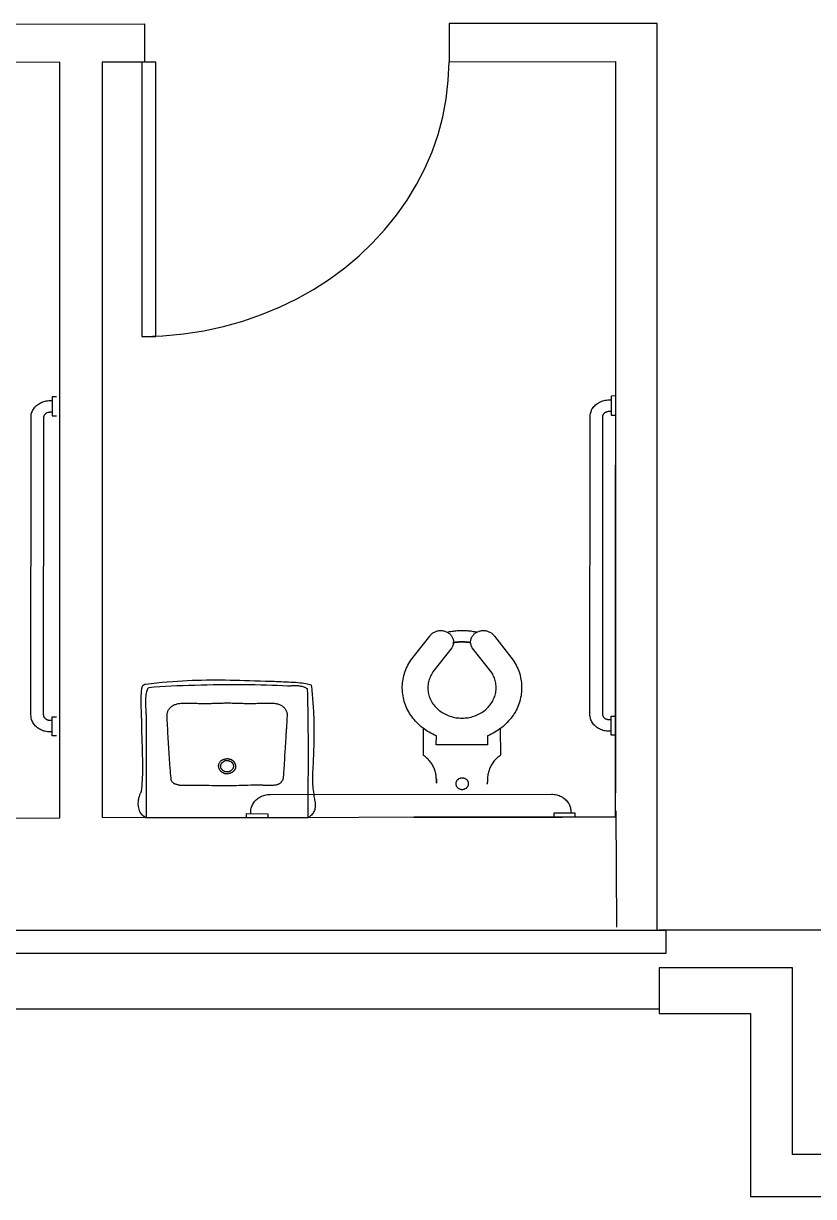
# Model space of a CAD drawing. Header units: metres. Extents: x 0 to 31.2, y 0 to 17.3.
# Drawn here: x 2.598 to 5.295, y -0.018 to 3.986 of the extents above; entities that cross this region are included whole.
import ezdxf

# ---------------------------------------------------------------- set-up
doc = ezdxf.new("R2010")
doc.units = ezdxf.units.M
doc.header["$MEASUREMENT"] = 0
doc.layers.add('Door Layer', color=7, linetype='CONTINUOUS')
doc.layers.add('Wall Layer', color=72, linetype='CONTINUOUS')
doc.layers.add('Equipment Layer', color=7, linetype='CONTINUOUS', true_color=0xc20f8a)

msp = doc.modelspace()

# ---------------------------------------------------------------- linework, layer by layer
at = {"layer": 'Door Layer'}
for points in [[(3.0014, 2.9178), (3.0734, 2.9203), (3.144, 2.9266), (3.2131, 2.9372), (3.2805, 2.952), (3.3461, 2.9704), (3.4099, 2.9923), (3.4717, 3.0177), (3.531, 3.0466), (3.5881, 3.0787), (3.6424, 3.114), (3.6943, 3.1524), (3.7433, 3.1933), (3.7892, 3.2371), (3.8319, 3.2833), (3.8714, 3.332), (3.9074, 3.3831), (3.9395, 3.4361), (3.968, 3.4914), (3.9927, 3.5482), (4.0132, 3.6068), (4.0294, 3.6671), (4.0411, 3.7289), (4.0481, 3.7917), (4.0506, 3.8559)], [(3.0014, 2.9178), (3.0491, 2.9178), (3.0491, 3.8541), (3.0018, 3.8544), (3.0014, 2.9178)]]:
    msp.add_lwpolyline(points, dxfattribs=at)
at = {"layer": 'Equipment Layer'}
for points in [[(2.6959, 1.5677), (2.6885, 1.5677), (2.6839, 1.5677), (2.6793, 1.5681), (2.6751, 1.5688), (2.6709, 1.5699), (2.6666, 1.5709), (2.6628, 1.5723), (2.6589, 1.5737), (2.6554, 1.5755), (2.6518, 1.5776), (2.6483, 1.5797), (2.6451, 1.5822), (2.642, 1.5847), (2.6391, 1.5875), (2.6367, 1.5903), (2.6342, 1.5935), (2.6317, 1.5967), (2.63, 1.5998), (2.6282, 1.6034), (2.6264, 1.6069), (2.6254, 1.6104), (2.6243, 1.6143), (2.6236, 1.6182), (2.6233, 1.6221), (2.6229, 1.626), (2.6233, 2.6402), (2.6233, 2.6444), (2.6236, 2.6483), (2.6243, 2.6522), (2.6254, 2.6561), (2.6264, 2.6596), (2.6282, 2.6631), (2.63, 2.6666), (2.6317, 2.6698), (2.6342, 2.6734), (2.6367, 2.6762), (2.6391, 2.679), (2.642, 2.6818), (2.6451, 2.6843), (2.6483, 2.6868), (2.6518, 2.6889), (2.6554, 2.691), (2.6592, 2.6928), (2.6628, 2.6945), (2.667, 2.6959), (2.6712, 2.697), (2.6755, 2.6977), (2.6797, 2.6984), (2.6843, 2.6987), (2.6885, 2.6991), (2.6956, 2.6991)], [(2.7104, 2.7122), (2.6956, 2.7122), (2.6956, 2.6472), (2.7104, 2.6469)], [(4.6048, 1.5699), (4.5974, 1.5699), (4.5928, 1.5699), (4.5886, 1.5706), (4.584, 1.5713), (4.5798, 1.572), (4.5759, 1.573), (4.572, 1.5744), (4.5681, 1.5762), (4.5642, 1.578), (4.5607, 1.5797), (4.5572, 1.5822), (4.554, 1.5843), (4.5512, 1.5871), (4.548, 1.5896), (4.5455, 1.5924), (4.5431, 1.5956), (4.5406, 1.5988), (4.5388, 1.602), (4.5371, 1.6055), (4.5353, 1.609), (4.5339, 1.6129), (4.5332, 1.6164), (4.5321, 1.6203), (4.5318, 1.6242), (4.5318, 1.6284), (4.5321, 2.643), (4.5321, 2.6469), (4.5325, 2.6508), (4.5332, 2.6547), (4.5343, 2.6585), (4.5357, 2.6621), (4.5371, 2.6656), (4.5388, 2.6691), (4.541, 2.6723), (4.5431, 2.6755), (4.5455, 2.6786), (4.5484, 2.6815), (4.5512, 2.6843), (4.5544, 2.6868), (4.5575, 2.6892), (4.5611, 2.6913), (4.5646, 2.6935), (4.5681, 2.6952), (4.572, 2.697), (4.5762, 2.6984), (4.5801, 2.6995), (4.5843, 2.7005), (4.5886, 2.7009), (4.5932, 2.7016), (4.5978, 2.7016), (4.6048, 2.7012)], [(4.6193, 2.7146), (4.6048, 2.7143), (4.6048, 2.6494), (4.6196, 2.6497)], [(2.6959, 1.6069), (2.6885, 1.6069), (2.6871, 1.6069), (2.6853, 1.6069), (2.6839, 1.6073), (2.6825, 1.6073), (2.6815, 1.608), (2.6801, 1.6083), (2.6786, 1.6087), (2.6776, 1.6094), (2.6762, 1.6101), (2.6751, 1.6108), (2.6741, 1.6115), (2.673, 1.6125), (2.6719, 1.6133), (2.6712, 1.6143), (2.6702, 1.6154), (2.6695, 1.6164), (2.6688, 1.6175), (2.6684, 1.6185), (2.6677, 1.6196), (2.6674, 1.621), (2.667, 1.6221), (2.6666, 1.6235), (2.6666, 1.6245), (2.6663, 1.626), (2.667, 2.6405), (2.667, 2.642), (2.667, 2.643), (2.6674, 2.6444), (2.6677, 2.6455), (2.6681, 2.6469), (2.6684, 2.6479), (2.6691, 2.649), (2.6698, 2.6501), (2.6705, 2.6511), (2.6712, 2.6522), (2.6723, 2.6532), (2.6734, 2.6543), (2.6741, 2.655), (2.6755, 2.6561), (2.6765, 2.6568), (2.6776, 2.6575), (2.679, 2.6578), (2.6801, 2.6585), (2.6815, 2.6589), (2.6829, 2.6592), (2.6843, 2.6596), (2.6857, 2.6599), (2.6871, 2.6599), (2.6885, 2.6603), (2.6956, 2.6603)], [(4.6048, 1.609), (4.5974, 1.609), (4.596, 1.609), (4.5946, 1.6094), (4.5928, 1.6094), (4.5914, 1.6097), (4.5903, 1.6101), (4.5889, 1.6104), (4.5875, 1.6111), (4.5865, 1.6118), (4.5851, 1.6122), (4.584, 1.6129), (4.5829, 1.614), (4.5819, 1.6147), (4.5808, 1.6157), (4.5801, 1.6168), (4.5794, 1.6175), (4.5787, 1.6185), (4.578, 1.62), (4.5773, 1.621), (4.5769, 1.6221), (4.5762, 1.6235), (4.5762, 1.6245), (4.5759, 1.626), (4.5759, 1.6274), (4.5759, 1.6288), (4.5755, 2.643), (4.5755, 2.6441), (4.5755, 2.6455), (4.5759, 2.6469), (4.5762, 2.6479), (4.5766, 2.6494), (4.5773, 2.6504), (4.578, 2.6515), (4.5783, 2.6525), (4.5794, 2.6536), (4.5801, 2.6547), (4.5808, 2.6557), (4.5819, 2.6568), (4.5829, 2.6575), (4.584, 2.6582), (4.5851, 2.6589), (4.5865, 2.6596), (4.5875, 2.6603), (4.5889, 2.661), (4.5903, 2.6614), (4.5918, 2.6617), (4.5932, 2.6621), (4.5946, 2.6624), (4.596, 2.6624), (4.5974, 2.6624), (4.6048, 2.6624)], [(4.2245, 1.5783), (4.2189, 1.5741), (4.2132, 1.5706), (4.2072, 1.567), (4.2012, 1.5635), (4.1949, 1.5603), (4.1885, 1.5572), (4.1822, 1.5543), (4.1822, 1.524), (4.0072, 1.5236), (4.0076, 1.554), (4.0012, 1.5568), (3.9949, 1.56), (3.9885, 1.5632), (3.9825, 1.5667), (3.9765, 1.5702), (3.9709, 1.5741), (3.9652, 1.578), (3.9599, 1.5819), (3.9546, 1.5864), (3.9497, 1.5907), (3.9448, 1.5953), (3.9402, 1.5998), (3.9359, 1.6048), (3.9314, 1.6097), (3.9275, 1.6147), (3.9236, 1.62), (3.9197, 1.6252), (3.9162, 1.6309), (3.913, 1.6365), (3.9098, 1.6422), (3.907, 1.6478), (3.9045, 1.6538), (3.9021, 1.6598), (3.9, 1.6658), (3.8978, 1.6722), (3.8961, 1.6782), (3.8947, 1.6845), (3.8936, 1.6909), (3.8925, 1.6972), (3.8918, 1.7036), (3.8915, 1.7099), (3.8911, 1.7163), (3.8911, 1.7226), (3.8915, 1.7286), (3.8918, 1.735), (3.8925, 1.7413), (3.8936, 1.7477), (3.895, 1.7537), (3.8964, 1.76), (3.8982, 1.766), (3.9, 1.772), (3.9021, 1.778), (3.9045, 1.784), (3.9074, 1.79), (3.9102, 1.7956), (3.9134, 1.8016), (3.9169, 1.8073), (3.9204, 1.8126), (3.9846, 1.8944), (3.986, 1.8965), (3.9878, 1.8986), (3.9896, 1.9008), (3.9913, 1.9025), (3.9934, 1.9043), (3.9956, 1.9057), (3.998, 1.9071), (4.0005, 1.9085), (4.003, 1.9096), (4.0054, 1.9106), (4.0079, 1.9117), (4.0107, 1.9124), (4.0136, 1.9128), (4.0164, 1.9135), (4.0188, 1.9135), (4.0217, 1.9138), (4.0248, 1.9135), (4.0277, 1.9135), (4.0305, 1.9131), (4.033, 1.9124), (4.0358, 1.9117), (4.0386, 1.9106), (4.0414, 1.9096), (4.0439, 1.9085), (4.0442, 1.9085), (4.0485, 1.9092), (4.0527, 1.9103), (4.0569, 1.911), (4.0612, 1.9114), (4.0654, 1.9121), (4.0696, 1.9128), (4.0739, 1.9131), (4.0781, 1.9135), (4.0823, 1.9138), (4.0866, 1.9138), (4.0908, 1.9138), (4.095, 1.9142), (4.0993, 1.9142), (4.1035, 1.9138), (4.1077, 1.9138), (4.112, 1.9135), (4.1162, 1.9131), (4.1204, 1.9128), (4.1247, 1.9124), (4.1289, 1.9117), (4.1331, 1.911), (4.1374, 1.9103), (4.1416, 1.9096), (4.1434, 1.9075), (4.1458, 1.9089), (4.1487, 1.9099), (4.1515, 1.911), (4.154, 1.9121), (4.1568, 1.9128), (4.1596, 1.9131), (4.1624, 1.9138), (4.1652, 1.9138), (4.1681, 1.9138), (4.1709, 1.9138), (4.1737, 1.9135), (4.1765, 1.9131), (4.179, 1.9128), (4.1818, 1.9121), (4.1843, 1.911), (4.1871, 1.9099), (4.1896, 1.9089), (4.1917, 1.9075), (4.1942, 1.9061), (4.1963, 1.9046), (4.1984, 1.9029), (4.2005, 1.9011), (4.2023, 1.899), (4.2041, 1.8969), (4.2058, 1.8948), (4.2697, 1.8129), (4.2732, 1.8073), (4.2767, 1.8016), (4.2799, 1.796), (4.2827, 1.7903), (4.2852, 1.7844), (4.2877, 1.7784), (4.2898, 1.7724), (4.2919, 1.7664), (4.2937, 1.7604), (4.2951, 1.754), (4.2961, 1.748), (4.2972, 1.7417), (4.2979, 1.7353), (4.2986, 1.7293), (4.2986, 1.723), (4.2986, 1.7166), (4.2986, 1.7103), (4.2979, 1.7039), (4.2972, 1.6976), (4.2965, 1.6912), (4.2951, 1.6849), (4.2937, 1.6789), (4.2919, 1.6725), (4.2901, 1.6662), (4.288, 1.6602), (4.2855, 1.6542), (4.2831, 1.6482), (4.2799, 1.6425), (4.2771, 1.6369), (4.2735, 1.6312), (4.2704, 1.6256), (4.2665, 1.6203), (4.2626, 1.615), (4.2584, 1.6101), (4.2541, 1.6051), (4.2496, 1.6002), (4.245, 1.5956), (4.24, 1.591), (4.2351, 1.5864), (4.2298, 1.5822), (4.2245, 1.5783), (4.2256, 1.5797), (4.2259, 1.488), (4.2227, 1.4855), (4.2192, 1.4831), (4.216, 1.4803), (4.2132, 1.4774), (4.2104, 1.4746), (4.2076, 1.4714), (4.2051, 1.4686), (4.2023, 1.4654), (4.2002, 1.4623), (4.1977, 1.4587), (4.1956, 1.4556), (4.1938, 1.452), (4.1921, 1.4485), (4.1903, 1.445), (4.1889, 1.4414), (4.1875, 1.4376), (4.1861, 1.434), (4.185, 1.4302), (4.1843, 1.4263), (4.1836, 1.4224), (4.1829, 1.4185), (4.1825, 1.415), (4.1822, 1.4108), (4.1822, 1.4069), (4.1822, 1.4062), (4.1822, 1.4055), (4.1822, 1.4048), (4.1822, 1.4041), (4.1818, 1.4034), (4.1818, 1.4026), (4.1818, 1.4019), (4.1818, 1.4012), (4.1818, 1.4005), (4.1818, 1.3998), (4.1818, 1.3988), (4.1815, 1.3981), (4.1815, 1.3974), (4.1815, 1.3966), (4.1811, 1.3959), (4.1811, 1.3952), (4.1811, 1.3945), (4.1808, 1.3938), (4.1808, 1.3931), (4.1808, 1.3924), (4.1804, 1.3917), (4.1804, 1.391), (4.1801, 1.3903), (4.1801, 1.3896)], [(3.9846, 1.8944), (3.986, 1.8965), (3.9878, 1.8986), (3.9896, 1.9008), (3.9913, 1.9025), (3.9934, 1.9043), (3.9956, 1.9057), (3.998, 1.9071), (4.0005, 1.9085), (4.003, 1.9096), (4.0054, 1.9106), (4.0079, 1.9117), (4.0107, 1.9124), (4.0136, 1.9128), (4.0164, 1.9135), (4.0188, 1.9135), (4.0217, 1.9138), (4.0248, 1.9135), (4.0277, 1.9135), (4.0305, 1.9131), (4.033, 1.9124), (4.0358, 1.9117), (4.0386, 1.9106), (4.0414, 1.9096), (4.0439, 1.9085), (4.0464, 1.9071), (4.0488, 1.9054), (4.0513, 1.9039), (4.0534, 1.9022), (4.0552, 1.9001), (4.0569, 1.8983), (4.0587, 1.8962), (4.0601, 1.8941), (4.0615, 1.8916), (4.0626, 1.8895), (4.0636, 1.887), (4.0644, 1.8849), (4.0651, 1.8824), (4.0654, 1.88), (4.0658, 1.8775), (4.0658, 1.875), (4.0682, 1.8733), (4.0707, 1.8736), (4.0732, 1.874), (4.0753, 1.8743), (4.0778, 1.8743), (4.0802, 1.8747), (4.0827, 1.8747), (4.0852, 1.875), (4.0876, 1.875), (4.0901, 1.875), (4.0926, 1.875), (4.095, 1.875), (4.0975, 1.875), (4.1, 1.875), (4.1021, 1.875), (4.1046, 1.875), (4.107, 1.8747), (4.1095, 1.8747), (4.112, 1.8743), (4.1144, 1.8743), (4.1169, 1.874), (4.119, 1.8736), (4.1215, 1.8733), (4.124, 1.8729), (4.1215, 1.8733), (4.119, 1.8736), (4.1169, 1.874), (4.1144, 1.8743), (4.112, 1.8743), (4.1095, 1.8747), (4.107, 1.8747), (4.1046, 1.875), (4.1021, 1.875), (4.1, 1.875), (4.0975, 1.875), (4.095, 1.875), (4.0926, 1.875), (4.0901, 1.875), (4.0876, 1.875), (4.0852, 1.875), (4.0827, 1.8747), (4.0802, 1.8747), (4.0778, 1.8743), (4.0753, 1.8743), (4.0732, 1.874), (4.0707, 1.8736), (4.0682, 1.8733), (4.0658, 1.8729), (4.0658, 1.8697), (4.0651, 1.8673), (4.0647, 1.8648), (4.0636, 1.8623), (4.0629, 1.8598), (4.0615, 1.8577), (4.0601, 1.8553), (3.9956, 1.7724), (3.9927, 1.7681), (3.9903, 1.7642), (3.9882, 1.76), (3.9864, 1.7558), (3.9846, 1.7515), (3.9829, 1.7473), (3.9818, 1.7427), (3.9804, 1.7385), (3.9797, 1.7339), (3.979, 1.7293), (3.9786, 1.7247), (3.9783, 1.7205), (3.9783, 1.7159), (3.9786, 1.7113), (3.979, 1.7067), (3.9797, 1.7022), (3.9807, 1.6979), (3.9818, 1.6933), (3.9832, 1.6891), (3.985, 1.6845), (3.9867, 1.6803), (3.9885, 1.676), (3.991, 1.6718), (3.9934, 1.6676), (3.9959, 1.6637), (3.9987, 1.6598), (4.0019, 1.6559), (4.0051, 1.6524), (4.0086, 1.6489), (4.0121, 1.6457), (4.0157, 1.6425), (4.0195, 1.6397), (4.0234, 1.6365), (4.0277, 1.6341), (4.0319, 1.6316), (4.0361, 1.6291), (4.0407, 1.627), (4.0453, 1.6249), (4.0499, 1.6231), (4.0545, 1.6214), (4.0594, 1.62), (4.0644, 1.6185), (4.0693, 1.6175), (4.0742, 1.6164), (4.0795, 1.6157), (4.0845, 1.6154), (4.0898, 1.615), (4.095, 1.615), (4.1003, 1.615), (4.1053, 1.6154), (4.1106, 1.6157), (4.1155, 1.6164), (4.1208, 1.6175), (4.1257, 1.6185), (4.1307, 1.62), (4.1353, 1.6214), (4.1402, 1.6231), (4.1448, 1.6249), (4.1494, 1.627), (4.1536, 1.6291), (4.1582, 1.6316), (4.1624, 1.6341), (4.1663, 1.6369), (4.1702, 1.6397), (4.1741, 1.6425), (4.1776, 1.6457), (4.1811, 1.6492), (4.1847, 1.6524), (4.1878, 1.6563), (4.1906, 1.6598), (4.1935, 1.6637), (4.1963, 1.6679), (4.1988, 1.6718), (4.2009, 1.676), (4.203, 1.6806), (4.2048, 1.6849), (4.2065, 1.6891), (4.2079, 1.6937), (4.209, 1.6979), (4.21, 1.7025), (4.2108, 1.7071), (4.2111, 1.7117), (4.2115, 1.7163), (4.2115, 1.7208), (4.2111, 1.7251), (4.2108, 1.7297), (4.21, 1.7343), (4.2093, 1.7388), (4.2083, 1.7431), (4.2069, 1.7477), (4.2055, 1.7519), (4.2037, 1.7561), (4.2019, 1.7604), (4.1998, 1.7646), (4.1974, 1.7685), (4.1949, 1.7727), (4.13, 1.8553), (4.1286, 1.8577), (4.1275, 1.8602), (4.1264, 1.8627), (4.1257, 1.8651), (4.125, 1.8676), (4.1247, 1.8701), (4.1243, 1.8725), (4.1243, 1.875), (4.1243, 1.8775), (4.1247, 1.88), (4.125, 1.8824), (4.1257, 1.8849), (4.1264, 1.8874), (4.1275, 1.8895), (4.1286, 1.8919), (4.13, 1.8941), (4.1314, 1.8962), (4.1331, 1.8983), (4.1349, 1.9004), (4.1367, 1.9022), (4.1388, 1.9039), (4.1409, 1.9057), (4.1434, 1.9075), (4.1458, 1.9089), (4.1416, 1.9096)], [(4.0658, 1.875), (4.0658, 1.8722), (4.0658, 1.875)], [(4.0658, 1.8722), (4.0658, 1.8697), (4.0658, 1.8722)], [(2.9954, 1.2954), (2.9937, 1.3), (2.9923, 1.3042), (2.9912, 1.3085), (2.9901, 1.3127), (2.9898, 1.3169), (2.9894, 1.3208), (2.9894, 1.3247), (2.9898, 1.3286), (2.9901, 1.3321), (2.9905, 1.3356), (2.9912, 1.3391), (2.9919, 1.3423), (2.9926, 1.3455), (2.9937, 1.3483), (2.9944, 1.3511), (2.9954, 1.3536), (2.9965, 1.3561), (2.9972, 1.3582), (2.9979, 1.36), (2.999, 1.3614), (2.9993, 1.3628), (3, 1.3638), (3.0004, 1.3649), (3.0004, 1.3653), (3.0014, 1.3741), (3.0025, 1.3832), (3.0032, 1.3928), (3.0039, 1.4026), (3.0043, 1.4125), (3.0046, 1.4228), (3.0046, 1.433), (3.005, 1.4436), (3.005, 1.4542), (3.0046, 1.4651), (3.0046, 1.4757), (3.0043, 1.4866), (3.0043, 1.4975), (3.0039, 1.5085), (3.0036, 1.5191), (3.0032, 1.53), (3.0028, 1.5406), (3.0025, 1.5512), (3.0021, 1.5617), (3.0018, 1.572), (3.0018, 1.5819), (3.0014, 1.5917), (3.0014, 1.6013), (3.0014, 1.6104), (3.0014, 1.6129), (3.0011, 1.6157), (3.0011, 1.6193), (3.0007, 1.6231), (3.0007, 1.6277), (3.0004, 1.6327), (3.0004, 1.6379), (3, 1.6436), (2.9997, 1.6492), (2.9997, 1.6552), (2.9993, 1.6616), (2.9993, 1.6676), (2.9993, 1.6739), (2.9993, 1.6799), (2.9993, 1.6863), (2.9997, 1.6919), (3, 1.6979), (3.0004, 1.7032), (3.0007, 1.7082), (3.0014, 1.7131), (3.0021, 1.7173), (3.0032, 1.7208), (3.0043, 1.724), (3.0057, 1.7265), (3.006, 1.7268), (3.0064, 1.7272), (3.0067, 1.7276), (3.0071, 1.7276), (3.0074, 1.7279), (3.0078, 1.7283), (3.0081, 1.7283), (3.0085, 1.7286), (3.0088, 1.729), (3.0092, 1.729), (3.0095, 1.7293), (3.0099, 1.7293), (3.0103, 1.7297), (3.0106, 1.7297), (3.011, 1.73), (3.0113, 1.73), (3.0117, 1.7304), (3.012, 1.7304), (3.0124, 1.7304), (3.0127, 1.7307), (3.0134, 1.7307), (3.0138, 1.7307), (3.0141, 1.7307), (3.0148, 1.7311), (3.0339, 1.7332), (3.0522, 1.7353), (3.0706, 1.7371), (3.0886, 1.7388), (3.1059, 1.7403), (3.1231, 1.7413), (3.1401, 1.7424), (3.1567, 1.7434), (3.1732, 1.7441), (3.1898, 1.7445), (3.206, 1.7448), (3.2223, 1.7452), (3.2385, 1.7452), (3.2544, 1.7452), (3.2706, 1.7452), (3.2868, 1.7452), (3.3031, 1.7448), (3.3196, 1.7445), (3.3362, 1.7441), (3.3532, 1.7434), (3.3704, 1.7431), (3.3877, 1.7427), (3.4054, 1.742), (3.4234, 1.7413), (3.4283, 1.7413), (3.4339, 1.741), (3.4403, 1.741), (3.447, 1.7406), (3.454, 1.7406), (3.4618, 1.7403), (3.4696, 1.7399), (3.4777, 1.7395), (3.4858, 1.7392), (3.4943, 1.7388), (3.5024, 1.7385), (3.5108, 1.7381), (3.519, 1.7374), (3.5267, 1.7371), (3.5345, 1.7364), (3.5419, 1.7357), (3.5489, 1.735), (3.5553, 1.7339), (3.5613, 1.7332), (3.5666, 1.7321), (3.5712, 1.7311), (3.5751, 1.73), (3.5782, 1.729), (3.5803, 1.7276), (3.581, 1.7205), (3.5818, 1.7138), (3.5821, 1.7067), (3.5828, 1.6993), (3.5835, 1.6923), (3.5842, 1.6852), (3.5849, 1.6778), (3.5853, 1.6704), (3.586, 1.6633), (3.5863, 1.6559), (3.5867, 1.6482), (3.5874, 1.6408), (3.5878, 1.6334), (3.5881, 1.6256), (3.5885, 1.6182), (3.5888, 1.6104), (3.5888, 1.6027), (3.5892, 1.5949), (3.5892, 1.5871), (3.5895, 1.579), (3.5895, 1.5713), (3.5895, 1.5635), (3.5892, 1.5554), (3.5892, 1.5473), (3.5892, 1.5438), (3.5892, 1.5402), (3.5888, 1.5367), (3.5888, 1.5332), (3.5888, 1.5296), (3.5888, 1.5261), (3.5885, 1.5226), (3.5885, 1.5191), (3.5885, 1.5152), (3.5881, 1.5117), (3.5881, 1.5081), (3.5881, 1.5046), (3.5878, 1.5011), (3.5878, 1.4975), (3.5878, 1.494), (3.5874, 1.4905), (3.5874, 1.487), (3.5874, 1.4834), (3.587, 1.4799), (3.587, 1.4764), (3.587, 1.4728), (3.5867, 1.469), (3.5867, 1.4654), (3.5867, 1.4619), (3.5863, 1.4566), (3.586, 1.4517), (3.586, 1.4471), (3.5856, 1.4425), (3.5853, 1.4383), (3.5849, 1.434), (3.5846, 1.4302), (3.5846, 1.4263), (3.5842, 1.4224), (3.5842, 1.4182), (3.5839, 1.4143), (3.5839, 1.4101), (3.5839, 1.4058), (3.5839, 1.4016), (3.5842, 1.397), (3.5842, 1.3921), (3.5846, 1.3868), (3.5853, 1.3815), (3.5856, 1.3755), (3.5863, 1.3691), (3.5874, 1.3624), (3.5885, 1.355), (3.5895, 1.3473), (3.5909, 1.3388), (3.5909, 1.3377), (3.5913, 1.3367), (3.5916, 1.3349), (3.592, 1.3331), (3.5927, 1.331), (3.593, 1.3289), (3.5934, 1.3264), (3.5937, 1.3236), (3.5937, 1.3212), (3.5941, 1.3183), (3.5941, 1.3152), (3.5937, 1.3123), (3.5934, 1.3092), (3.5927, 1.306), (3.592, 1.3028), (3.5909, 1.2996), (3.5895, 1.2961), (3.5878, 1.2929), (3.586, 1.2898), (3.5835, 1.2869), (3.5807, 1.2838), (3.5775, 1.2809), (3.574, 1.2781), (3.5698, 1.2753), (3.5698, 1.2943), (3.5698, 1.3134), (3.5698, 1.3321), (3.5701, 1.3511), (3.5701, 1.3698), (3.5701, 1.3885), (3.5701, 1.4072), (3.5705, 1.4259), (3.5705, 1.4443), (3.5705, 1.4626), (3.5705, 1.4813), (3.5705, 1.4997), (3.5705, 1.5176), (3.5705, 1.536), (3.5705, 1.554), (3.5701, 1.5723), (3.5701, 1.5903), (3.5698, 1.6083), (3.5694, 1.626), (3.5691, 1.6439), (3.5687, 1.6616), (3.5683, 1.6792), (3.568, 1.6969), (3.5673, 1.7145), (3.5645, 1.7163), (3.5616, 1.718), (3.5585, 1.7194), (3.5556, 1.7208), (3.5525, 1.7219), (3.5493, 1.7226), (3.5461, 1.7233), (3.5426, 1.724), (3.5394, 1.7244), (3.5362, 1.7247), (3.5327, 1.7251), (3.5295, 1.7251), (3.5264, 1.7251), (3.5232, 1.7251), (3.5204, 1.7251), (3.5172, 1.7247), (3.5144, 1.7247), (3.5119, 1.7247), (3.5091, 1.7244), (3.5066, 1.7244), (3.5045, 1.7244), (3.5024, 1.724), (3.5003, 1.724), (3.4989, 1.7244), (3.4819, 1.7251), (3.4643, 1.7258), (3.4459, 1.7265), (3.4276, 1.7272), (3.4085, 1.7279), (3.3888, 1.7283), (3.369, 1.7286), (3.3489, 1.7286), (3.3288, 1.729), (3.308, 1.729), (3.2875, 1.729), (3.2664, 1.7286), (3.2456, 1.7283), (3.2247, 1.7279), (3.2039, 1.7276), (3.1831, 1.7268), (3.1623, 1.7261), (3.1418, 1.7254), (3.1217, 1.7247), (3.1016, 1.7237), (3.0822, 1.7226), (3.0628, 1.7212), (3.0441, 1.7201), (3.0258, 1.7187), (3.0233, 1.717), (3.0215, 1.7149), (3.0198, 1.7117), (3.0184, 1.7082), (3.0173, 1.7043), (3.0162, 1.7), (3.0155, 1.6951), (3.0148, 1.6902), (3.0145, 1.6849), (3.0141, 1.6796), (3.0141, 1.6739), (3.0141, 1.6683), (3.0141, 1.6626), (3.0141, 1.6574), (3.0145, 1.6517), (3.0148, 1.6468), (3.0152, 1.6418), (3.0152, 1.6372), (3.0155, 1.633), (3.0159, 1.6291), (3.0162, 1.6256), (3.0162, 1.6231), (3.0166, 1.621), (3.0166, 1.6196), (3.0166, 1.6164), (3.0166, 1.6133), (3.0166, 1.6104), (3.0166, 1.6073), (3.0166, 1.6044), (3.0166, 1.6013), (3.0166, 1.5981), (3.0166, 1.5953), (3.0166, 1.5921), (3.0166, 1.5889), (3.0166, 1.5861), (3.0166, 1.5829), (3.0166, 1.5801), (3.0166, 1.5769), (3.0166, 1.5741), (3.0166, 1.5709), (3.0166, 1.5677), (3.0166, 1.5649), (3.0166, 1.5617), (3.0166, 1.5589), (3.0166, 1.5557), (3.0166, 1.5529), (3.0166, 1.5498), (3.0166, 1.5469), (3.0166, 1.5356), (3.0166, 1.524), (3.0166, 1.5127), (3.0166, 1.5014), (3.0166, 1.4901), (3.0166, 1.4788), (3.0166, 1.4676), (3.0166, 1.4563), (3.0166, 1.445), (3.0166, 1.4333), (3.0166, 1.422), (3.0162, 1.4108), (3.0162, 1.3995), (3.0162, 1.3882), (3.0162, 1.3769), (3.0162, 1.3656), (3.0162, 1.3543), (3.0162, 1.3427), (3.0162, 1.3314), (3.0162, 1.3201), (3.0162, 1.3088), (3.0162, 1.2975), (3.0162, 1.2862), (3.0162, 1.2749), (3.0152, 1.2753), (3.0162, 1.2749), (3.5698, 1.2753)], [(3.0879, 1.6291), (3.0886, 1.632), (3.0889, 1.6344), (3.09, 1.6369), (3.091, 1.6394), (3.0921, 1.6418), (3.0935, 1.6439), (3.0949, 1.6461), (3.0967, 1.6482), (3.0984, 1.6503), (3.1002, 1.6521), (3.1023, 1.6538), (3.1044, 1.6556), (3.1069, 1.657), (3.1094, 1.6588), (3.1119, 1.6598), (3.1143, 1.6612), (3.1171, 1.6619), (3.12, 1.663), (3.1228, 1.6637), (3.1256, 1.6644), (3.1284, 1.6648), (3.1316, 1.6651), (3.1358, 1.6655), (3.1404, 1.6655), (3.145, 1.6658), (3.1492, 1.6658), (3.1538, 1.6658), (3.1584, 1.6658), (3.1627, 1.6658), (3.1672, 1.6658), (3.1715, 1.6658), (3.1761, 1.6658), (3.1806, 1.6655), (3.1849, 1.6655), (3.1895, 1.6655), (3.194, 1.6651), (3.1983, 1.6651), (3.2029, 1.6651), (3.2075, 1.6648), (3.2117, 1.6648), (3.2163, 1.6648), (3.2209, 1.6648), (3.2254, 1.6648), (3.2297, 1.6648), (3.2343, 1.6648), (3.2389, 1.6651), (3.2431, 1.6655), (3.2477, 1.6655), (3.2523, 1.6658), (3.2565, 1.6662), (3.2611, 1.6662), (3.2657, 1.6665), (3.2699, 1.6665), (3.2745, 1.6665), (3.2791, 1.6665), (3.2833, 1.6669), (3.2879, 1.6669), (3.2925, 1.6669), (3.2971, 1.6669), (3.3013, 1.6669), (3.3059, 1.6669), (3.3105, 1.6665), (3.3151, 1.6665), (3.3193, 1.6665), (3.3239, 1.6662), (3.3285, 1.6662), (3.333, 1.6662), (3.3373, 1.6658), (3.3419, 1.6655), (3.3464, 1.6655), (3.3507, 1.6651), (3.3553, 1.6651), (3.3599, 1.6651), (3.3641, 1.6648), (3.3687, 1.6648), (3.3733, 1.6648), (3.3775, 1.6651), (3.3821, 1.6651), (3.3867, 1.6651), (3.3909, 1.6651), (3.3955, 1.6655), (3.4001, 1.6655), (3.4047, 1.6658), (3.4089, 1.6658), (3.4135, 1.6658), (3.4181, 1.6658), (3.4226, 1.6662), (3.4269, 1.6662), (3.4315, 1.6662), (3.4361, 1.6662), (3.4406, 1.6658), (3.4449, 1.6658), (3.4495, 1.6658), (3.454, 1.6655), (3.4569, 1.6651), (3.46, 1.6648), (3.4629, 1.6641), (3.4657, 1.6633), (3.4685, 1.6626), (3.4713, 1.6616), (3.4738, 1.6605), (3.4763, 1.6591), (3.4787, 1.6577), (3.4809, 1.6563), (3.4833, 1.6545), (3.4854, 1.6528), (3.4872, 1.651), (3.489, 1.6489), (3.4907, 1.6468), (3.4921, 1.6446), (3.4936, 1.6425), (3.4946, 1.6401), (3.4957, 1.6376), (3.4964, 1.6351), (3.4971, 1.6327), (3.4974, 1.6298), (3.4978, 1.627), (3.4978, 1.6245), (3.4974, 1.62), (3.4971, 1.6154), (3.4971, 1.6111), (3.4967, 1.6065), (3.4964, 1.602), (3.4964, 1.5977), (3.496, 1.5931), (3.4957, 1.5889), (3.4953, 1.5843), (3.4953, 1.5797), (3.495, 1.5755), (3.4946, 1.5709), (3.4943, 1.5663), (3.4939, 1.5621), (3.4936, 1.5575), (3.4936, 1.5533), (3.4932, 1.5487), (3.4929, 1.5441), (3.4925, 1.5399), (3.4921, 1.5353), (3.4921, 1.5307), (3.4918, 1.5265), (3.4914, 1.5219), (3.4914, 1.5173), (3.4911, 1.5131), (3.4907, 1.5085), (3.4904, 1.5042), (3.49, 1.4997), (3.4897, 1.4951), (3.4893, 1.4908), (3.4893, 1.4863), (3.489, 1.4817), (3.4886, 1.4774), (3.4883, 1.4728), (3.4883, 1.4686), (3.4879, 1.464), (3.4876, 1.4594), (3.4872, 1.4552), (3.4872, 1.4506), (3.4869, 1.446), (3.4865, 1.4418), (3.4861, 1.4372), (3.4858, 1.433), (3.4854, 1.4284), (3.4851, 1.4238), (3.4851, 1.4196), (3.4847, 1.415), (3.4844, 1.4104), (3.484, 1.409), (3.4837, 1.4072), (3.4833, 1.4055), (3.4826, 1.4041), (3.4819, 1.4023), (3.4812, 1.4009), (3.4802, 1.3995), (3.4791, 1.3981), (3.478, 1.3966), (3.477, 1.3956), (3.4759, 1.3945), (3.4745, 1.3931), (3.4731, 1.3921), (3.4717, 1.391), (3.4703, 1.3903), (3.4685, 1.3892), (3.4671, 1.3885), (3.4653, 1.3878), (3.4639, 1.3875), (3.4622, 1.3868), (3.4604, 1.3864), (3.4586, 1.3861), (3.4569, 1.3857), (3.4551, 1.3857), (3.4516, 1.3854), (3.4484, 1.3854), (3.4449, 1.3854), (3.4413, 1.3854), (3.4382, 1.3854), (3.4346, 1.3854), (3.4315, 1.3854), (3.4279, 1.3854), (3.4244, 1.3854), (3.4212, 1.3854), (3.4177, 1.3854), (3.4145, 1.3857), (3.411, 1.3857), (3.4078, 1.3857), (3.4043, 1.3857), (3.4011, 1.3861), (3.3976, 1.3861), (3.3944, 1.3861), (3.3909, 1.3861), (3.3877, 1.3861), (3.3842, 1.3861), (3.381, 1.3861), (3.3775, 1.3861), (3.3743, 1.3857), (3.3641, 1.3854), (3.3539, 1.385), (3.344, 1.385), (3.3338, 1.3847), (3.3235, 1.3843), (3.3133, 1.3843), (3.3031, 1.3843), (3.2928, 1.3843), (3.283, 1.3843), (3.2727, 1.3843), (3.2625, 1.3843), (3.2523, 1.3843), (3.242, 1.3843), (3.2318, 1.3847), (3.2216, 1.3847), (3.2117, 1.3847), (3.2015, 1.385), (3.1912, 1.385), (3.181, 1.385), (3.1708, 1.385), (3.1605, 1.3854), (3.1507, 1.3854), (3.1404, 1.3854), (3.1302, 1.3854), (3.1288, 1.3857), (3.1277, 1.3861), (3.1263, 1.3868), (3.1249, 1.3871), (3.1235, 1.3875), (3.1217, 1.3878), (3.1203, 1.3882), (3.1189, 1.3885), (3.1171, 1.3892), (3.1157, 1.3896), (3.114, 1.3903), (3.1126, 1.391), (3.1111, 1.3917), (3.1097, 1.3924), (3.1083, 1.3935), (3.1073, 1.3945), (3.1062, 1.3959), (3.1048, 1.3974), (3.1041, 1.3988), (3.103, 1.4005), (3.1023, 1.4026), (3.102, 1.4048), (3.1013, 1.4072), (3.1013, 1.4097), (3.1006, 1.4185), (3.0999, 1.4277), (3.0992, 1.4365), (3.0984, 1.4453), (3.0977, 1.4542), (3.0974, 1.4633), (3.0967, 1.4721), (3.096, 1.481), (3.0953, 1.4898), (3.0949, 1.499), (3.0942, 1.5078), (3.0935, 1.5166), (3.0932, 1.5254), (3.0924, 1.5346), (3.0917, 1.5434), (3.0914, 1.5522), (3.0907, 1.5614), (3.0903, 1.5702), (3.09, 1.579), (3.0893, 1.5882), (3.0889, 1.597), (3.0886, 1.6058), (3.0882, 1.615), (3.0879, 1.6238), (3.0879, 1.6267), (3.0879, 1.6291)], [(2.7104, 1.5547), (2.6959, 1.5547), (2.6959, 1.6196), (2.7104, 1.6196)], [(4.6193, 1.5568), (4.6048, 1.5568), (4.6048, 1.6221), (4.6193, 1.6221)], [(4.0076, 1.4065), (4.0072, 1.4104), (4.0072, 1.4143), (4.0069, 1.4185), (4.0061, 1.4224), (4.0054, 1.4259), (4.0044, 1.4298), (4.0033, 1.4337), (4.0023, 1.4372), (4.0009, 1.4411), (3.9994, 1.4446), (3.9977, 1.4482), (3.9959, 1.4517), (3.9941, 1.4552), (3.992, 1.4584), (3.9896, 1.4619), (3.9874, 1.4651), (3.985, 1.4683), (3.9822, 1.4714), (3.9793, 1.4743), (3.9765, 1.4771), (3.9737, 1.4799), (3.9705, 1.4827), (3.9673, 1.4852), (3.9638, 1.4877), (3.9635, 1.5794)], [(3.2639, 1.4538), (3.2643, 1.4556), (3.2646, 1.4573), (3.265, 1.4591), (3.2657, 1.4609), (3.2667, 1.4626), (3.2678, 1.4644), (3.2692, 1.4661), (3.2706, 1.4676), (3.272, 1.469), (3.2731, 1.4697), (3.2741, 1.4704), (3.2748, 1.4711), (3.2759, 1.4718), (3.277, 1.4721), (3.2777, 1.4728), (3.2787, 1.4732), (3.2798, 1.4736), (3.2808, 1.4739), (3.2819, 1.4743), (3.283, 1.4746), (3.284, 1.475), (3.2851, 1.4753), (3.2858, 1.4757), (3.2868, 1.4757), (3.2879, 1.476), (3.2889, 1.476), (3.29, 1.4764), (3.2911, 1.4764), (3.2918, 1.4764), (3.2928, 1.4767), (3.2935, 1.4767), (3.2946, 1.4767), (3.2953, 1.4767), (3.2957, 1.4767), (3.296, 1.4767), (3.296, 1.4767), (3.2964, 1.4767), (3.2967, 1.4767), (3.2967, 1.4767), (3.2971, 1.4764), (3.2974, 1.4764), (3.2974, 1.4764), (3.2978, 1.4764), (3.2981, 1.4764), (3.2981, 1.4764), (3.2985, 1.476), (3.2985, 1.476), (3.2988, 1.476), (3.2992, 1.476), (3.2992, 1.476), (3.2995, 1.4757), (3.2995, 1.4757), (3.2999, 1.4757), (3.2999, 1.4757), (3.3002, 1.4753), (3.3006, 1.4753), (3.3006, 1.4753), (3.3013, 1.4753), (3.3016, 1.475), (3.302, 1.475), (3.3024, 1.475), (3.3027, 1.475), (3.3031, 1.475), (3.3034, 1.475), (3.3034, 1.4746), (3.3038, 1.4746), (3.3041, 1.4746), (3.3041, 1.4746), (3.3045, 1.4746), (3.3048, 1.4746), (3.3048, 1.4746), (3.3052, 1.4746), (3.3052, 1.4746), (3.3055, 1.4746), (3.3059, 1.4746), (3.3059, 1.4743), (3.3062, 1.4743), (3.3066, 1.4743), (3.3066, 1.4739), (3.3069, 1.4739), (3.3073, 1.4736), (3.3076, 1.4736), (3.308, 1.4732), (3.308, 1.4732), (3.3083, 1.4728), (3.3083, 1.4728), (3.3087, 1.4725), (3.3091, 1.4725), (3.3091, 1.4721), (3.3094, 1.4721), (3.3094, 1.4718), (3.3098, 1.4718), (3.3098, 1.4718), (3.3101, 1.4714), (3.3105, 1.4714), (3.3105, 1.4711), (3.3108, 1.4711), (3.3108, 1.4707), (3.3112, 1.4707), (3.3112, 1.4707), (3.3115, 1.4704), (3.3119, 1.4704), (3.3119, 1.47), (3.3122, 1.47), (3.3122, 1.4697), (3.3129, 1.4693), (3.3136, 1.469), (3.314, 1.4683), (3.3143, 1.4679), (3.3151, 1.4672), (3.3154, 1.4668), (3.3158, 1.4661), (3.3165, 1.4654), (3.3168, 1.4651), (3.3172, 1.4644), (3.3175, 1.4637), (3.3179, 1.4633), (3.3182, 1.4626), (3.3186, 1.4619), (3.3189, 1.4612), (3.3193, 1.4605), (3.3196, 1.4601), (3.3196, 1.4594), (3.32, 1.4587), (3.3203, 1.458), (3.3207, 1.4573), (3.3207, 1.4566), (3.3211, 1.4559), (3.3214, 1.4552), (3.3214, 1.4552), (3.3214, 1.4552), (3.3214, 1.4552), (3.3214, 1.4549), (3.3214, 1.4549), (3.3214, 1.4549), (3.3214, 1.4549), (3.3214, 1.4545), (3.3214, 1.4545), (3.3214, 1.4545), (3.3214, 1.4545), (3.3214, 1.4542), (3.3214, 1.4542), (3.3214, 1.4542), (3.3214, 1.4542), (3.3214, 1.4538), (3.3214, 1.4538), (3.3214, 1.4538), (3.3214, 1.4538), (3.3214, 1.4534), (3.3214, 1.4534), (3.3214, 1.4534), (3.3214, 1.4534), (3.3214, 1.4531), (3.3214, 1.4524), (3.3214, 1.4517), (3.3214, 1.451), (3.3214, 1.4503), (3.3218, 1.4496), (3.3218, 1.4492), (3.3218, 1.4485), (3.3218, 1.4478), (3.3214, 1.4471), (3.3214, 1.4464), (3.3214, 1.4457), (3.3214, 1.445), (3.3214, 1.4443), (3.3211, 1.4439), (3.3211, 1.4432), (3.3207, 1.4425), (3.3207, 1.4418), (3.3203, 1.4411), (3.32, 1.4407), (3.3196, 1.44), (3.3193, 1.4393), (3.3189, 1.439), (3.3186, 1.4383), (3.3182, 1.4376), (3.3179, 1.4372), (3.3175, 1.4365), (3.3168, 1.4362), (3.3165, 1.4355), (3.3158, 1.4347), (3.3154, 1.434), (3.3147, 1.4333), (3.314, 1.4326), (3.3133, 1.4319), (3.3122, 1.4316), (3.3115, 1.4309), (3.3105, 1.4302), (3.3098, 1.4295), (3.3087, 1.4287), (3.3073, 1.428), (3.3062, 1.4277), (3.3048, 1.427), (3.3034, 1.4266), (3.302, 1.4263), (3.3002, 1.4259), (3.2985, 1.4256), (3.2967, 1.4252), (3.2949, 1.4249), (3.2928, 1.4249), (3.2925, 1.4249), (3.2925, 1.4249), (3.2925, 1.4249), (3.2921, 1.4249), (3.2921, 1.4249), (3.2921, 1.4249), (3.2918, 1.4249), (3.2918, 1.4249), (3.2914, 1.4249), (3.2914, 1.4249), (3.2914, 1.4249), (3.2911, 1.4249), (3.2911, 1.4249), (3.2911, 1.4249), (3.2907, 1.4249), (3.2907, 1.4252), (3.2904, 1.4252), (3.2904, 1.4252), (3.2904, 1.4252), (3.29, 1.4252), (3.29, 1.4252), (3.29, 1.4252), (3.2897, 1.4252), (3.2897, 1.4252), (3.2893, 1.4252), (3.2889, 1.4252), (3.2889, 1.4252), (3.2886, 1.4252), (3.2886, 1.4252), (3.2882, 1.4252), (3.2882, 1.4252), (3.2879, 1.4252), (3.2879, 1.4252), (3.2879, 1.4252), (3.2875, 1.4252), (3.2875, 1.4252), (3.2872, 1.4252), (3.2872, 1.4252), (3.2872, 1.4252), (3.2868, 1.4252), (3.2868, 1.4252), (3.2865, 1.4252), (3.2865, 1.4252), (3.2861, 1.4252), (3.2861, 1.4252), (3.2858, 1.4252), (3.2854, 1.4252), (3.2854, 1.4252), (3.2851, 1.4252), (3.2847, 1.4252), (3.2847, 1.4252), (3.2844, 1.4252), (3.284, 1.4252), (3.284, 1.4256), (3.2837, 1.4256), (3.2833, 1.4256), (3.2833, 1.4259), (3.283, 1.4259), (3.2826, 1.4259), (3.2826, 1.4263), (3.2822, 1.4263), (3.2819, 1.4263), (3.2815, 1.4266), (3.2815, 1.4266), (3.2812, 1.427), (3.2808, 1.427), (3.2808, 1.427), (3.2805, 1.4273), (3.2801, 1.4273), (3.2801, 1.4273), (3.2798, 1.4277), (3.2798, 1.4277), (3.2794, 1.4277), (3.2794, 1.4277), (3.2794, 1.4277), (3.2791, 1.428), (3.2791, 1.428), (3.2787, 1.428), (3.2787, 1.428), (3.2784, 1.428), (3.2784, 1.428), (3.2784, 1.428), (3.278, 1.4284), (3.278, 1.4284), (3.2777, 1.4284), (3.2777, 1.4284), (3.2773, 1.4284), (3.2773, 1.4284), (3.2773, 1.4284), (3.277, 1.4284), (3.277, 1.4287), (3.2766, 1.4287), (3.2766, 1.4287), (3.2766, 1.4287), (3.2762, 1.4287), (3.2748, 1.4302), (3.2734, 1.4316), (3.272, 1.433), (3.2706, 1.4344), (3.2695, 1.4362), (3.2681, 1.4376), (3.2674, 1.4393), (3.2664, 1.4411), (3.2657, 1.4429), (3.265, 1.4446), (3.2646, 1.4464), (3.2643, 1.4482), (3.2639, 1.4503), (3.2639, 1.452), (3.2639, 1.4538)], [(3.2706, 1.4527), (3.271, 1.4531), (3.271, 1.4531), (3.271, 1.4534), (3.271, 1.4534), (3.271, 1.4534), (3.271, 1.4538), (3.271, 1.4538), (3.271, 1.4542), (3.271, 1.4542), (3.2713, 1.4542), (3.2713, 1.4549), (3.2717, 1.4556), (3.272, 1.4563), (3.2724, 1.457), (3.2727, 1.4577), (3.2727, 1.4584), (3.2731, 1.4591), (3.2738, 1.4594), (3.2741, 1.4601), (3.2745, 1.4609), (3.2748, 1.4612), (3.2752, 1.4619), (3.2759, 1.4626), (3.2762, 1.463), (3.2766, 1.4633), (3.2773, 1.464), (3.2777, 1.4644), (3.2784, 1.4651), (3.2791, 1.4654), (3.2794, 1.4658), (3.2801, 1.4661), (3.2808, 1.4665), (3.2815, 1.4672), (3.2819, 1.4676), (3.2826, 1.4676), (3.283, 1.4679), (3.2833, 1.4683), (3.2833, 1.4683), (3.2837, 1.4686), (3.284, 1.4686), (3.284, 1.469), (3.2844, 1.469), (3.2844, 1.469), (3.2847, 1.4693), (3.2847, 1.4693), (3.2851, 1.4693), (3.2851, 1.4697), (3.2854, 1.4697), (3.2854, 1.4697), (3.2858, 1.4697), (3.2861, 1.4697), (3.2861, 1.4697), (3.2865, 1.47), (3.2868, 1.47), (3.2872, 1.47), (3.2875, 1.47), (3.2882, 1.47), (3.2886, 1.47), (3.2928, 1.4704), (3.2932, 1.4704), (3.2932, 1.4704), (3.2935, 1.4704), (3.2935, 1.4704), (3.2935, 1.4704), (3.2939, 1.4704), (3.2939, 1.4704), (3.2942, 1.4704), (3.2942, 1.4704), (3.2946, 1.4704), (3.2946, 1.4704), (3.2946, 1.4704), (3.2949, 1.4704), (3.2949, 1.47), (3.2953, 1.47), (3.2953, 1.47), (3.2957, 1.47), (3.2957, 1.47), (3.2957, 1.47), (3.296, 1.47), (3.296, 1.47), (3.2964, 1.4697), (3.2964, 1.4697), (3.2964, 1.4697), (3.2971, 1.4693), (3.2974, 1.4693), (3.2978, 1.4693), (3.2981, 1.469), (3.2985, 1.469), (3.2988, 1.469), (3.2992, 1.469), (3.2995, 1.469), (3.2999, 1.469), (3.2999, 1.469), (3.3002, 1.469), (3.3006, 1.469), (3.3006, 1.469), (3.3009, 1.469), (3.3013, 1.4686), (3.3013, 1.4686), (3.3016, 1.4686), (3.302, 1.4686), (3.302, 1.4686), (3.3024, 1.4683), (3.3027, 1.4683), (3.3031, 1.4679), (3.3034, 1.4679), (3.3038, 1.4676), (3.3045, 1.4672), (3.3052, 1.4668), (3.3059, 1.4665), (3.3066, 1.4658), (3.3069, 1.4654), (3.3076, 1.4651), (3.3083, 1.4644), (3.3087, 1.464), (3.3091, 1.4637), (3.3098, 1.463), (3.3101, 1.4626), (3.3108, 1.4619), (3.3112, 1.4616), (3.3115, 1.4609), (3.3119, 1.4601), (3.3122, 1.4598), (3.3126, 1.4591), (3.3129, 1.4584), (3.3133, 1.4577), (3.3133, 1.457), (3.3136, 1.4563), (3.314, 1.4556), (3.314, 1.4549), (3.3143, 1.4542), (3.3143, 1.4531), (3.3147, 1.452), (3.3147, 1.4513), (3.3147, 1.4503), (3.3147, 1.4492), (3.3143, 1.4482), (3.3143, 1.4474), (3.314, 1.4464), (3.3136, 1.4453), (3.3133, 1.4446), (3.3129, 1.4436), (3.3126, 1.4429), (3.3119, 1.4418), (3.3115, 1.4411), (3.3108, 1.4404), (3.3101, 1.4393), (3.3094, 1.4386), (3.3087, 1.4379), (3.308, 1.4372), (3.3073, 1.4365), (3.3066, 1.4358), (3.3055, 1.4351), (3.3048, 1.4344), (3.3038, 1.4337), (3.3034, 1.4333), (3.3031, 1.4333), (3.3027, 1.433), (3.3024, 1.433), (3.302, 1.4326), (3.3016, 1.4326), (3.3009, 1.4323), (3.3006, 1.4323), (3.3002, 1.4323), (3.2999, 1.4323), (3.2992, 1.4319), (3.2988, 1.4319), (3.2985, 1.4319), (3.2978, 1.4319), (3.2974, 1.4319), (3.2971, 1.4319), (3.2964, 1.4319), (3.296, 1.4316), (3.2953, 1.4316), (3.2949, 1.4316), (3.2946, 1.4316), (3.2939, 1.4312), (3.2935, 1.4312), (3.2928, 1.4312), (3.2925, 1.4312), (3.2925, 1.4312), (3.2921, 1.4312), (3.2918, 1.4312), (3.2914, 1.4312), (3.2911, 1.4312), (3.2907, 1.4316), (3.2904, 1.4316), (3.29, 1.4316), (3.2897, 1.4316), (3.2893, 1.4316), (3.2889, 1.4316), (3.2882, 1.4316), (3.2879, 1.4316), (3.2875, 1.4316), (3.2872, 1.4316), (3.2868, 1.4319), (3.2865, 1.4319), (3.2861, 1.4319), (3.2858, 1.4319), (3.2854, 1.4319), (3.2854, 1.4319), (3.2851, 1.4323), (3.2847, 1.4323), (3.2844, 1.4326), (3.2837, 1.433), (3.2833, 1.433), (3.2833, 1.4333), (3.283, 1.4333), (3.2826, 1.4337), (3.2822, 1.4337), (3.2822, 1.4337), (3.2819, 1.434), (3.2815, 1.434), (3.2815, 1.434), (3.2812, 1.434), (3.2812, 1.434), (3.2808, 1.4344), (3.2808, 1.4344), (3.2805, 1.4344), (3.2805, 1.4344), (3.2801, 1.4347), (3.2798, 1.4347), (3.2798, 1.4351), (3.2794, 1.4351), (3.2791, 1.4355), (3.2787, 1.4358), (3.278, 1.4362), (3.2777, 1.4369), (3.277, 1.4372), (3.2766, 1.4379), (3.2759, 1.4383), (3.2755, 1.439), (3.2748, 1.4393), (3.2745, 1.44), (3.2741, 1.4407), (3.2738, 1.4411), (3.2734, 1.4418), (3.2731, 1.4425), (3.2727, 1.4429), (3.2724, 1.4436), (3.272, 1.4443), (3.2717, 1.445), (3.2717, 1.4453), (3.2713, 1.446), (3.2713, 1.4467), (3.271, 1.4474), (3.271, 1.4482), (3.271, 1.4489), (3.271, 1.4496), (3.271, 1.4503), (3.271, 1.4506), (3.271, 1.451), (3.271, 1.451), (3.271, 1.4513), (3.271, 1.4513), (3.271, 1.4517), (3.271, 1.4517), (3.271, 1.452), (3.271, 1.452), (3.2706, 1.4524), (3.2706, 1.4524), (3.2706, 1.4527), (3.2706, 1.4527), (3.2706, 1.4527)], [(4.0076, 1.4062), (4.0076, 1.4065), (4.0076, 1.4062)], [(4.0076, 1.4055), (4.0076, 1.4062), (4.0076, 1.4055)], [(4.0076, 1.4051), (4.0076, 1.4055), (4.0076, 1.4051)], [(4.0076, 1.4044), (4.0076, 1.4051), (4.0076, 1.4044)], [(4.0076, 1.4041), (4.0076, 1.4044), (4.0076, 1.4041)], [(4.0076, 1.4034), (4.0076, 1.4041), (4.0076, 1.4034)], [(4.0076, 1.403), (4.0076, 1.4034), (4.0076, 1.403)], [(4.0076, 1.4023), (4.0076, 1.403), (4.0076, 1.4023)], [(4.0076, 1.4019), (4.0076, 1.4023), (4.0076, 1.4019)], [(4.0076, 1.4012), (4.0076, 1.4019), (4.0076, 1.4012)], [(4.0739, 1.3885), (4.0742, 1.3871), (4.0746, 1.3857), (4.0749, 1.3847), (4.0753, 1.3836), (4.076, 1.3822), (4.0767, 1.3811), (4.0774, 1.3801), (4.0781, 1.379), (4.0792, 1.378), (4.0802, 1.3772), (4.0809, 1.3762), (4.082, 1.3755), (4.0834, 1.3748), (4.0845, 1.3741), (4.0859, 1.3734), (4.0869, 1.373), (4.0883, 1.3727), (4.0898, 1.3723), (4.0912, 1.372), (4.0926, 1.3716), (4.094, 1.3716), (4.0954, 1.3716), (4.0968, 1.3716), (4.0982, 1.3716), (4.0996, 1.372), (4.101, 1.3723), (4.1025, 1.3727), (4.1039, 1.373), (4.1049, 1.3737), (4.1063, 1.3741), (4.1074, 1.3748), (4.1088, 1.3755), (4.1099, 1.3762), (4.1109, 1.3772), (4.1116, 1.378), (4.1127, 1.379), (4.1134, 1.3801), (4.1141, 1.3811), (4.1148, 1.3822), (4.1155, 1.3832), (4.1159, 1.3847), (4.1166, 1.3857), (4.1169, 1.3871), (4.1169, 1.3885), (4.1173, 1.3896), (4.1173, 1.391), (4.1173, 1.3924), (4.1173, 1.3935), (4.1169, 1.3949), (4.1166, 1.3959), (4.1162, 1.3974), (4.1155, 1.3984), (4.1152, 1.3995), (4.1144, 1.4005), (4.1137, 1.4016), (4.1127, 1.4026), (4.112, 1.4037), (4.1109, 1.4044), (4.1099, 1.4055), (4.1088, 1.4062), (4.1077, 1.4069), (4.1063, 1.4076), (4.1053, 1.4083), (4.1039, 1.4086), (4.1025, 1.4093), (4.1014, 1.4097), (4.1, 1.4101), (4.0986, 1.4101), (4.0972, 1.4104), (4.0957, 1.4104), (4.094, 1.4104), (4.0926, 1.4101), (4.0912, 1.4101), (4.0898, 1.4097), (4.0883, 1.4093), (4.0873, 1.409), (4.0859, 1.4083), (4.0845, 1.4076), (4.0834, 1.4072), (4.0823, 1.4062), (4.0813, 1.4055), (4.0802, 1.4048), (4.0792, 1.4037), (4.0785, 1.4026), (4.0774, 1.4016), (4.0767, 1.4005), (4.076, 1.3995), (4.0756, 1.3984), (4.0749, 1.3974), (4.0746, 1.3959), (4.0742, 1.3949), (4.0739, 1.3938), (4.0739, 1.3924), (4.0739, 1.391), (4.0739, 1.3896), (4.0739, 1.3885)], [(4.0076, 1.4009), (4.0076, 1.4012), (4.0076, 1.4009)], [(4.0076, 1.4002), (4.0076, 1.4009), (4.0076, 1.4002)], [(4.0079, 1.3995), (4.0076, 1.4002), (4.0079, 1.3995)], [(4.0079, 1.3991), (4.0079, 1.3995), (4.0079, 1.3991)], [(4.0079, 1.3984), (4.0079, 1.3991), (4.0079, 1.3984)], [(4.0079, 1.3981), (4.0079, 1.3984), (4.0079, 1.3981)], [(4.0079, 1.3974), (4.0079, 1.3981), (4.0079, 1.3974)], [(4.0079, 1.397), (4.0079, 1.3974), (4.0079, 1.397)], [(4.0083, 1.3963), (4.0079, 1.397), (4.0083, 1.3963)], [(4.0083, 1.3959), (4.0083, 1.3963), (4.0083, 1.3959)], [(4.0083, 1.3952), (4.0083, 1.3959), (4.0083, 1.3952)], [(4.0083, 1.3945), (4.0083, 1.3952), (4.0083, 1.3945)], [(4.0086, 1.3942), (4.0083, 1.3945), (4.0086, 1.3942)], [(4.0086, 1.3935), (4.0086, 1.3942), (4.0086, 1.3935)], [(3.374, 1.2887), (3.374, 1.2954), (3.374, 1.2996), (3.3743, 1.3035), (3.3754, 1.3074), (3.3761, 1.3109), (3.3775, 1.3148), (3.3793, 1.3183), (3.381, 1.3215), (3.3828, 1.325), (3.3853, 1.3282), (3.3877, 1.331), (3.3902, 1.3342), (3.3934, 1.3367), (3.3962, 1.3395), (3.3994, 1.3416), (3.4029, 1.3441), (3.4064, 1.3458), (3.4103, 1.348), (3.4142, 1.3494), (3.4181, 1.3508), (3.4219, 1.3518), (3.4262, 1.3529), (3.4304, 1.3536), (3.435, 1.354), (3.4396, 1.3543), (4.4009, 1.355), (4.4051, 1.355), (4.4097, 1.3547), (4.414, 1.354), (4.4182, 1.3533), (4.4224, 1.3518), (4.4263, 1.3508), (4.4302, 1.349), (4.4337, 1.3473), (4.4376, 1.3451), (4.4408, 1.343), (4.4439, 1.3406), (4.4471, 1.3381), (4.4499, 1.3353), (4.4528, 1.3324), (4.4552, 1.3293), (4.4573, 1.3261), (4.4595, 1.3229), (4.4612, 1.3194), (4.4626, 1.3159), (4.464, 1.3123), (4.4651, 1.3085), (4.4658, 1.3046), (4.4662, 1.3007), (4.4665, 1.2968), (4.4662, 1.2905)], [(2.9958, 1.294), (2.9954, 1.2954), (2.9958, 1.294)], [(2.9965, 1.2929), (2.9958, 1.294), (2.9965, 1.2929)], [(2.9972, 1.2915), (2.9965, 1.2929), (2.9972, 1.2915)], [(2.9979, 1.2905), (2.9972, 1.2915), (2.9979, 1.2905)], [(2.9986, 1.2894), (2.9979, 1.2905), (2.9986, 1.2894)], [(2.9993, 1.2883), (2.9986, 1.2894), (2.9993, 1.2883)], [(3, 1.2873), (2.9993, 1.2883), (3, 1.2873)], [(3.0011, 1.2862), (3, 1.2873), (3.0011, 1.2862)], [(3.0018, 1.2852), (3.0011, 1.2862), (3.0018, 1.2852)], [(3.0028, 1.2845), (3.0018, 1.2852), (3.0028, 1.2845)], [(3.0036, 1.2834), (3.0028, 1.2845), (3.0036, 1.2834)], [(3.0046, 1.2827), (3.0036, 1.2834), (3.0046, 1.2827)], [(3.0053, 1.282), (3.0046, 1.2827), (3.0053, 1.282)], [(3.0064, 1.2813), (3.0053, 1.282), (3.0064, 1.2813)], [(3.3592, 1.276), (3.3595, 1.2891), (3.4322, 1.2887), (3.4322, 1.276)], [(4.481, 1.2774), (4.481, 1.2905), (4.408, 1.2905), (4.408, 1.2774)], [(3.0074, 1.2806), (3.0064, 1.2813), (3.0074, 1.2806)], [(3.0081, 1.2799), (3.0074, 1.2806), (3.0081, 1.2799)], [(3.0092, 1.2792), (3.0081, 1.2799), (3.0092, 1.2792)], [(3.0103, 1.2785), (3.0092, 1.2792), (3.0103, 1.2785)], [(3.0113, 1.2778), (3.0103, 1.2785), (3.0113, 1.2778)], [(3.0124, 1.2774), (3.0113, 1.2778), (3.0124, 1.2774)], [(3.0131, 1.2767), (3.0124, 1.2774), (3.0131, 1.2767)], [(3.0141, 1.276), (3.0131, 1.2767), (3.0141, 1.276)], [(3.0152, 1.2753), (3.0141, 1.276), (3.0152, 1.2753)]]:
    msp.add_lwpolyline(points, dxfattribs=at)
at = {"layer": 'Wall Layer'}
for points in [[(0.997, 1.4369), (0.997, 1.2732), (2.7213, 1.2749), (2.7213, 1.9237), (2.7213, 3.8541), (2.0815, 3.8533), (2.0815, 3.9835), (3.011, 3.9846), (3.011, 3.8544), (2.866, 3.8544), (2.866, 1.9241), (2.866, 1.2753), (4.6193, 1.2774), (3.9317, 1.2767), (3.9299, 1.2767), (4.4369, 1.2771)], [(4.7611, 0.8901), (4.7611, 2.063), (4.7614, 3.9864), (4.0506, 3.9857), (4.0506, 3.8559), (4.6193, 3.8566), (4.6193, 1.3593)], [(4.6193, 1.2774), (4.6193, 2.4779)], [(4.6203, 1.2979), (4.6228, 0.901)], [(4.7685, 0.8922), (5.0804, 0.8922), (5.5481, 0.8922), (5.5481, 0.9701), (6.1718, 0.9701), (6.1718, 0.8922), (6.6396, 0.8922), (6.9515, 0.8922), (6.9515, 0.762), (6.6396, 0.762), (6.4968, 0.762), (6.4968, 0.1249), (5.2232, 0.1249), (5.2232, 0.762), (5.0804, 0.762), (4.7685, 0.762), (4.7685, 0.6061)], [(1.4651, 0.8121), (4.7921, 0.8121), (4.7921, 0.8901), (1.4651, 0.8901), (1.4651, 0.8121)], [(4.7685, 0.6216), (1.4651, 0.6216), (1.4651, 0.6738)], [(4.7685, 0.6061), (5.0804, 0.6061), (5.0804, -0.0183), (6.6396, -0.0183), (6.6402, 0.612), (6.6396, -0.0183)]]:
    msp.add_lwpolyline(points, dxfattribs=at)

doc.saveas('drawing.dxf')
